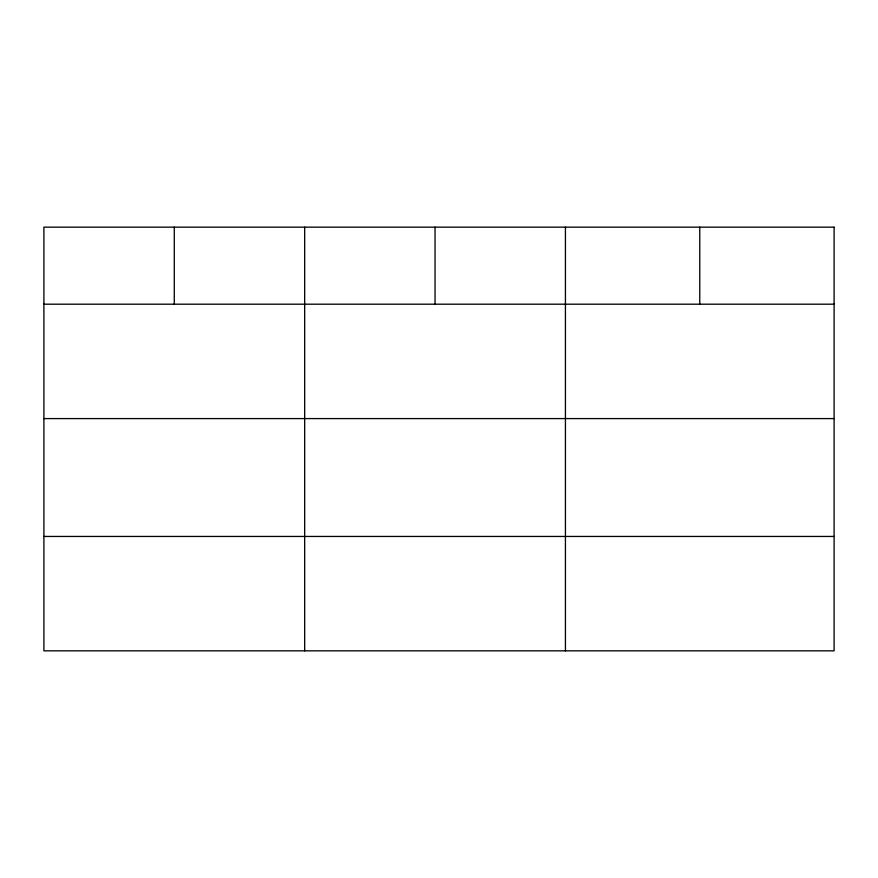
<?xml version="1.0" encoding="UTF-8"?>
<svg xmlns="http://www.w3.org/2000/svg" width="878" height="878" viewBox="0 0 878 878"><rect width="100%" height="100%" fill="white"/><g stroke="black" fill="none" stroke-linecap="round" stroke-linejoin="round"><path stroke-width="1.32" d="M43.9 304.194L834.1 304.194M43.9 418.586L834.1 418.586M43.9 536.447L834.1 536.447M699.766 227.161L699.766 304.194M565.432 227.161L565.432 650.839M435.049 227.161L435.049 304.194M304.666 227.161L304.666 650.839M174.283 227.161L174.283 304.194M834.1 227.161L43.9 227.161L43.9 650.839L834.1 650.839L834.1 227.161"/></g></svg>
